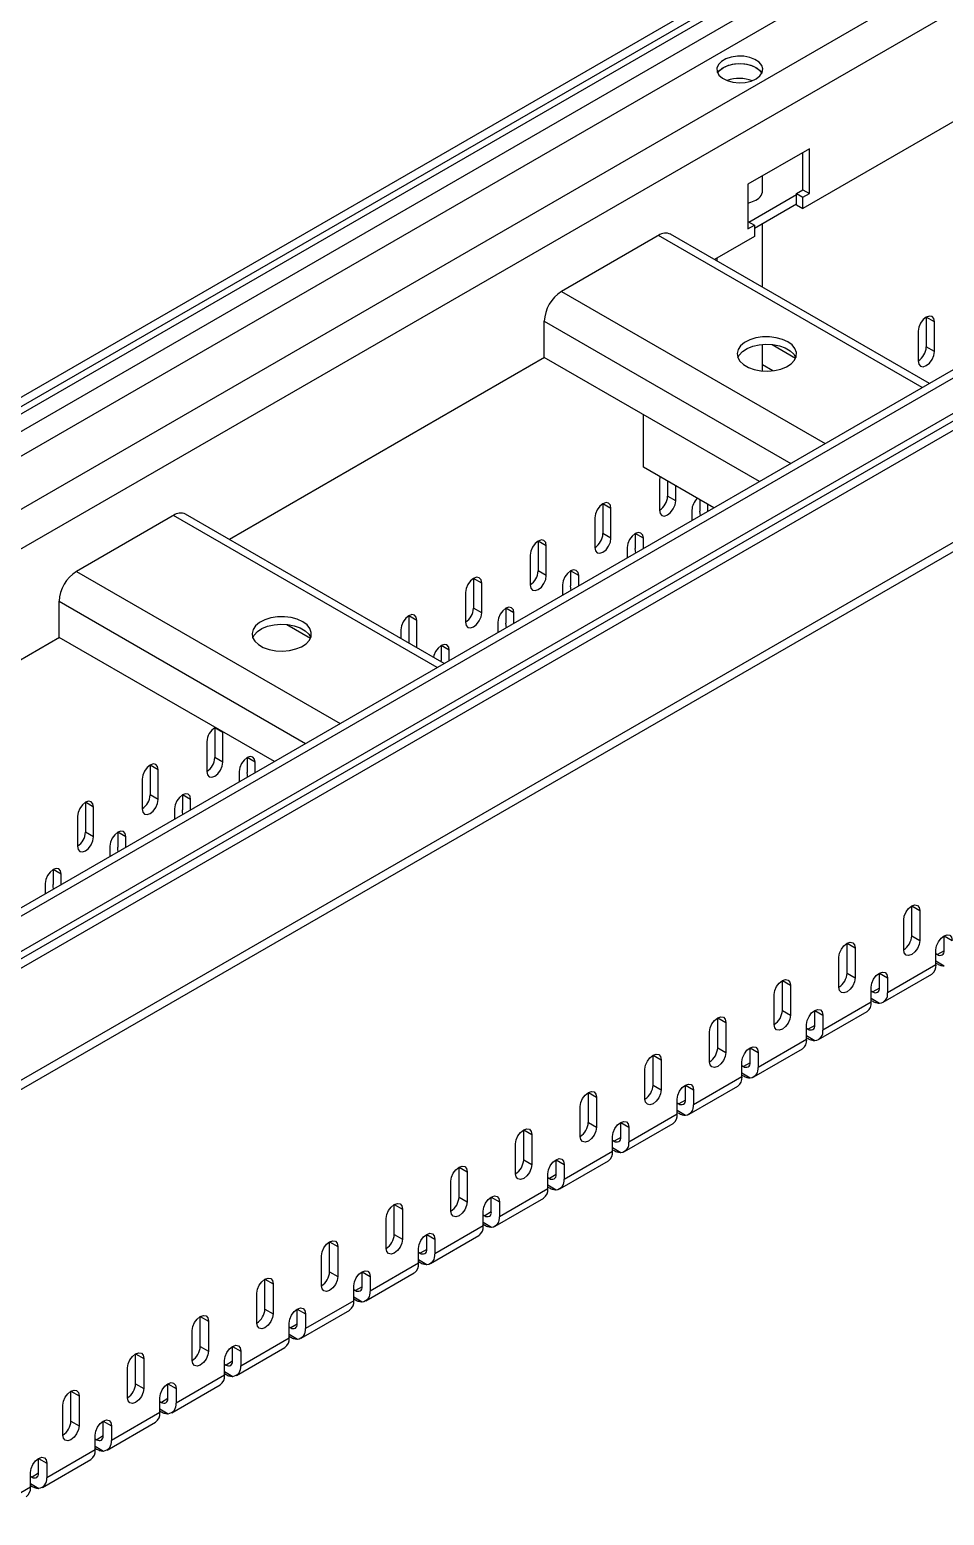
# Model space of a CAD drawing. Header units: millimetres. Extents: x 29006 to 29645, y 5570 to 5801.
# Drawn here: x 29261.79 to 29277.79, y 5577.02 to 5603.02 of the extents above; entities that cross this region are included whole.
import ezdxf

# ---------------------------------------------------------------- set-up
doc = ezdxf.new("R2010")
doc.units = ezdxf.units.MM

msp = doc.modelspace()

# ---------------------------------------------------------------- linework, layer by layer
at = {"color": 0, "linetype": 'Continuous'}
for p, q in [((29247.775, 5588.584), (29304.344, 5621.24)), ((29247.917, 5588.502), (29304.485, 5621.158)), ((29248.03, 5588.437), (29304.598, 5621.093)), ((29304.598, 5620.788), (29248.03, 5588.132)), ((29304.787, 5620.462), (29248.218, 5587.805)), ((29249.02, 5587.343), (29305.588, 5619.999)), ((29305.89, 5619.477), (29249.321, 5586.82)), ((29311.541, 5616.461), (29254.973, 5583.804)), ((29311.754, 5616.44), (29255.186, 5583.783)), ((29312.744, 5616.391), (29256.176, 5583.734)), ((29312.857, 5616.325), (29256.289, 5583.669)), ((29312.999, 5616.244), (29256.43, 5583.587)), ((29312.999, 5614.284), (29256.43, 5581.628)), ((29313.14, 5614.202), (29256.572, 5581.546)), ((29279.897, 5602.533), (29275.315, 5599.888)), ((29275.428, 5600.933), (29274.353, 5600.313)), ((29275.315, 5600.215), (29275.315, 5600.868)), ((29275.428, 5600.149), (29275.428, 5600.933)), ((29274.607, 5600.168), (29274.607, 5600.459)), ((29274.353, 5600.313), (29274.353, 5599.529)), ((29275.201, 5600.149), (29275.315, 5600.215)), ((29275.315, 5600.215), (29275.428, 5600.149)), ((29274.368, 5599.651), (29275.201, 5600.132)), ((29274.466, 5599.544), (29275.201, 5599.968)), ((29275.201, 5600.149), (29275.315, 5600.084)), ((29275.201, 5599.953), (29275.201, 5600.149)), ((29275.201, 5599.953), (29275.315, 5599.888)), ((29275.315, 5600.084), (29275.428, 5600.149)), ((29275.315, 5599.888), (29275.315, 5600.084)), ((29274.353, 5599.659), (29274.466, 5599.594)), ((29272.806, 5599.426), (29271.092, 5598.437)), ((29277.402, 5596.753), (29272.789, 5599.416)), ((29272.806, 5599.425), (29272.806, 5599.426)), ((29277.527, 5596.825), (29273.002, 5599.437)), ((29274.466, 5599.398), (29273.768, 5598.995)), ((29274.353, 5599.529), (29274.466, 5599.594)), ((29274.466, 5599.594), (29274.466, 5599.398)), ((29274.607, 5598.511), (29274.607, 5599.625)), ((29273.807, 5599.018), (29273.807, 5598.973)), ((29271.092, 5598.437), (29275.705, 5595.773)), ((29270.79, 5597.283), (29270.79, 5597.914)), ((29270.79, 5597.914), (29275.102, 5595.425)), ((29277.615, 5597.906), (29277.474, 5597.987)), ((29277.474, 5597.987), (29277.474, 5597.465)), ((29277.615, 5597.383), (29277.615, 5597.906)), ((29277.332, 5597.743), (29277.332, 5597.22)), ((29274.607, 5597.046), (29274.607, 5597.509)), ((29274.775, 5597.507), (29275.188, 5597.269)), ((29277.615, 5597.383), (29277.474, 5597.465)), ((29270.796, 5597.279), (29265.283, 5594.097)), ((29274.555, 5595.109), (29270.79, 5597.283)), ((29274.788, 5597.048), (29274.607, 5597.153)), ((29272.524, 5595.359), (29272.524, 5596.282)), ((29273.756, 5594.648), (29272.524, 5595.359)), ((29272.815, 5595.191), (29272.807, 5595.13)), ((29272.807, 5595.13), (29272.807, 5594.607)), ((29272.948, 5595.114), (29272.948, 5594.852)), ((29273.09, 5594.771), (29273.09, 5595.032)), ((29271.958, 5594.64), (29271.817, 5594.722)), ((29271.817, 5594.722), (29271.817, 5594.199)), ((29273.09, 5594.771), (29272.948, 5594.852)), ((29273.514, 5594.787), (29273.514, 5594.591)), ((29264.32, 5594.528), (29262.606, 5593.538)), ((29268.917, 5591.854), (29264.303, 5594.518)), ((29264.32, 5594.527), (29264.32, 5594.528)), ((29269.042, 5591.926), (29264.517, 5594.539)), ((29271.675, 5594.477), (29271.675, 5593.954)), ((29271.958, 5594.118), (29271.958, 5594.64)), ((29273.373, 5594.607), (29273.373, 5594.426)), ((29273.655, 5594.59), (29273.655, 5594.706)), ((29271.958, 5594.118), (29271.817, 5594.199)), ((29272.524, 5594.118), (29272.383, 5594.199)), ((29272.383, 5594.199), (29272.383, 5593.938)), ((29270.827, 5593.987), (29270.685, 5594.069)), ((29270.685, 5594.069), (29270.685, 5593.546)), ((29270.827, 5593.464), (29270.827, 5593.987)), ((29272.241, 5593.954), (29272.241, 5593.773)), ((29272.524, 5593.937), (29272.524, 5594.118)), ((29270.544, 5593.824), (29270.544, 5593.301)), ((29262.606, 5593.538), (29267.22, 5590.875)), ((29269.696, 5593.334), (29269.554, 5593.416)), ((29269.554, 5593.416), (29269.554, 5592.893)), ((29270.827, 5593.464), (29270.685, 5593.546)), ((29271.393, 5593.464), (29271.251, 5593.546)), ((29271.251, 5593.546), (29271.251, 5593.285)), ((29271.393, 5593.283), (29271.393, 5593.464)), ((29269.413, 5593.171), (29269.413, 5592.648)), ((29269.696, 5592.811), (29269.696, 5593.334)), ((29271.11, 5593.301), (29271.11, 5593.12)), ((29262.305, 5592.384), (29262.305, 5593.016)), ((29262.305, 5593.016), (29266.617, 5590.526)), ((29269.696, 5592.811), (29269.554, 5592.893)), ((29270.261, 5592.811), (29270.12, 5592.893)), ((29270.12, 5592.893), (29270.12, 5592.632)), ((29268.564, 5592.681), (29268.423, 5592.762)), ((29268.423, 5592.762), (29268.423, 5592.284)), ((29268.564, 5592.202), (29268.564, 5592.681)), ((29269.978, 5592.648), (29269.978, 5592.467)), ((29270.261, 5592.63), (29270.261, 5592.811)), ((29262.311, 5592.381), (29256.797, 5589.198)), ((29266.07, 5590.211), (29262.305, 5592.384)), ((29266.289, 5592.609), (29266.703, 5592.37)), ((29268.281, 5592.518), (29268.281, 5592.366)), ((29269.13, 5592.158), (29268.988, 5592.24)), ((29268.988, 5592.24), (29268.988, 5591.979)), ((29269.13, 5591.977), (29269.13, 5592.158)), ((29268.989, 5591.957), (29268.988, 5591.979)), ((29264.887, 5590.558), (29264.887, 5590.036)), ((29265.17, 5590.721), (29265.029, 5590.803)), ((29265.029, 5590.803), (29265.029, 5590.28)), ((29265.17, 5590.721), (29265.17, 5590.73)), ((29265.17, 5590.199), (29265.17, 5590.721)), ((29264.039, 5590.068), (29263.897, 5590.15)), ((29263.897, 5590.15), (29263.897, 5589.627)), ((29264.039, 5589.546), (29264.039, 5590.068)), ((29265.17, 5590.199), (29265.029, 5590.28)), ((29265.453, 5590.036), (29265.453, 5589.854)), ((29265.736, 5590.199), (29265.594, 5590.28)), ((29265.594, 5590.28), (29265.594, 5590.019)), ((29265.736, 5590.018), (29265.736, 5590.199)), ((29263.756, 5589.905), (29263.756, 5589.382)), ((29264.039, 5589.546), (29263.897, 5589.627)), ((29264.604, 5589.546), (29264.463, 5589.627)), ((29264.463, 5589.627), (29264.463, 5589.366)), ((29264.604, 5589.365), (29264.604, 5589.546)), ((29262.624, 5589.252), (29262.624, 5588.729)), ((29262.907, 5589.415), (29262.766, 5589.497)), ((29262.766, 5589.497), (29262.766, 5588.974)), ((29262.907, 5588.893), (29262.907, 5589.415)), ((29264.322, 5589.382), (29264.322, 5589.201)), ((29262.907, 5588.893), (29262.766, 5588.974)), ((29263.473, 5588.893), (29263.332, 5588.974)), ((29263.332, 5588.974), (29263.332, 5588.713)), ((29263.473, 5588.711), (29263.473, 5588.893)), ((29263.19, 5588.729), (29263.19, 5588.548)), ((29262.342, 5588.239), (29262.2, 5588.321)), ((29262.2, 5588.321), (29262.2, 5588.06)), ((29262.342, 5588.058), (29262.342, 5588.239)), ((29262.059, 5588.076), (29262.059, 5587.895)), ((29277.078, 5586.917), (29277.078, 5587.439)), ((29277.219, 5587.684), (29277.361, 5587.603)), ((29277.219, 5587.162), (29277.219, 5587.684)), ((29277.361, 5587.603), (29277.361, 5587.08)), ((29276.088, 5587.031), (29276.229, 5586.95)), ((29276.088, 5586.509), (29276.088, 5587.031)), ((29276.229, 5586.95), (29276.229, 5586.427)), ((29277.219, 5587.162), (29277.361, 5587.08)), ((29277.643, 5586.656), (29277.643, 5586.917)), ((29277.785, 5587.162), (29277.926, 5587.08)), ((29277.785, 5586.9), (29277.785, 5587.162)), ((29275.946, 5586.264), (29275.946, 5586.786)), ((29277.643, 5586.656), (29276.795, 5586.166)), ((29277.643, 5586.851), (29277.672, 5586.835)), ((29277.643, 5586.721), (29277.788, 5586.637)), ((29277.643, 5586.685), (29277.669, 5586.67)), ((29277.785, 5586.9), (29277.672, 5586.835)), ((29276.088, 5586.509), (29276.229, 5586.427)), ((29276.653, 5586.509), (29276.795, 5586.427)), ((29276.653, 5586.247), (29276.653, 5586.509)), ((29276.72, 5586.001), (29277.569, 5586.491)), ((29276.795, 5586.427), (29276.795, 5586.166)), ((29274.815, 5585.611), (29274.815, 5586.133)), ((29274.956, 5586.378), (29275.098, 5586.296)), ((29274.956, 5585.856), (29274.956, 5586.378)), ((29275.098, 5586.296), (29275.098, 5585.774)), ((29276.512, 5586.002), (29276.512, 5586.264)), ((29276.512, 5586.198), (29276.54, 5586.182)), ((29276.653, 5586.247), (29276.54, 5586.182)), ((29276.512, 5586.002), (29275.664, 5585.513)), ((29276.512, 5586.068), (29276.657, 5585.984)), ((29276.512, 5586.032), (29276.537, 5586.017)), ((29273.825, 5585.725), (29273.966, 5585.643)), ((29273.825, 5585.202), (29273.825, 5585.725)), ((29273.966, 5585.643), (29273.966, 5585.121)), ((29274.956, 5585.856), (29275.098, 5585.774)), ((29275.522, 5585.855), (29275.664, 5585.774)), ((29275.522, 5585.594), (29275.522, 5585.855)), ((29275.589, 5585.348), (29276.437, 5585.838)), ((29275.664, 5585.774), (29275.664, 5585.513)), ((29273.684, 5584.958), (29273.684, 5585.48)), ((29275.381, 5585.349), (29275.381, 5585.611)), ((29275.381, 5585.545), (29275.409, 5585.529)), ((29275.381, 5585.415), (29275.526, 5585.331)), ((29275.381, 5585.379), (29275.406, 5585.364)), ((29275.522, 5585.594), (29275.409, 5585.529)), ((29273.825, 5585.202), (29273.966, 5585.121)), ((29274.391, 5585.202), (29274.532, 5585.121)), ((29274.391, 5584.941), (29274.391, 5585.202)), ((29274.458, 5584.695), (29275.306, 5585.184)), ((29275.381, 5585.349), (29274.532, 5584.859)), ((29274.532, 5585.121), (29274.532, 5584.859)), ((29272.694, 5585.072), (29272.835, 5584.99)), ((29272.694, 5584.549), (29272.694, 5585.072)), ((29272.835, 5584.99), (29272.835, 5584.468)), ((29274.249, 5584.696), (29274.249, 5584.957)), ((29274.249, 5584.892), (29274.278, 5584.876)), ((29274.391, 5584.941), (29274.278, 5584.876)), ((29272.552, 5584.304), (29272.552, 5584.827)), ((29274.249, 5584.696), (29273.401, 5584.206)), ((29274.249, 5584.761), (29274.394, 5584.678)), ((29274.249, 5584.725), (29274.275, 5584.711)), ((29271.562, 5584.419), (29271.704, 5584.337)), ((29271.562, 5583.896), (29271.562, 5584.419)), ((29271.704, 5584.337), (29271.704, 5583.815)), ((29272.694, 5584.549), (29272.835, 5584.468)), ((29273.259, 5584.549), (29273.401, 5584.468)), ((29273.259, 5584.288), (29273.259, 5584.549)), ((29273.326, 5584.041), (29274.175, 5584.531)), ((29273.401, 5584.468), (29273.401, 5584.206)), ((29271.421, 5583.651), (29271.421, 5584.174)), ((29273.118, 5584.043), (29273.118, 5584.304)), ((29273.118, 5584.239), (29273.146, 5584.223)), ((29273.118, 5584.108), (29273.263, 5584.025)), ((29273.118, 5584.072), (29273.143, 5584.058)), ((29273.259, 5584.288), (29273.146, 5584.223)), ((29271.562, 5583.896), (29271.704, 5583.815)), ((29272.128, 5583.896), (29272.269, 5583.814)), ((29272.128, 5583.635), (29272.128, 5583.896)), ((29272.195, 5583.388), (29273.043, 5583.878)), ((29273.118, 5584.043), (29272.269, 5583.553)), ((29272.269, 5583.814), (29272.269, 5583.553)), ((29270.431, 5583.766), (29270.572, 5583.684)), ((29270.431, 5583.243), (29270.431, 5583.766)), ((29270.572, 5583.684), (29270.572, 5583.161)), ((29271.987, 5583.39), (29271.987, 5583.651)), ((29271.987, 5583.586), (29272.015, 5583.569)), ((29272.128, 5583.635), (29272.015, 5583.569)), ((29270.29, 5582.998), (29270.29, 5583.521)), ((29271.987, 5583.39), (29271.138, 5582.9)), ((29271.987, 5583.455), (29272.131, 5583.372)), ((29271.987, 5583.419), (29272.012, 5583.405)), ((29269.3, 5583.113), (29269.441, 5583.031)), ((29269.3, 5582.59), (29269.3, 5583.113)), ((29269.441, 5583.031), (29269.441, 5582.508)), ((29270.431, 5583.243), (29270.572, 5583.161)), ((29270.997, 5583.243), (29271.138, 5583.161)), ((29270.997, 5582.982), (29270.997, 5583.243)), ((29271.063, 5582.735), (29271.912, 5583.225)), ((29271.138, 5583.161), (29271.138, 5582.9)), ((29269.158, 5582.345), (29269.158, 5582.868)), ((29270.855, 5582.737), (29270.855, 5582.998)), ((29270.855, 5582.933), (29270.883, 5582.916)), ((29270.855, 5582.802), (29271, 5582.718)), ((29270.855, 5582.766), (29270.881, 5582.751)), ((29270.997, 5582.982), (29270.883, 5582.916)), ((29269.3, 5582.59), (29269.441, 5582.508)), ((29269.865, 5582.59), (29270.007, 5582.508)), ((29269.865, 5582.329), (29269.865, 5582.59)), ((29269.932, 5582.082), (29270.781, 5582.572)), ((29270.855, 5582.737), (29270.007, 5582.247)), ((29270.007, 5582.508), (29270.007, 5582.247)), ((29268.168, 5582.459), (29268.31, 5582.378)), ((29268.168, 5581.937), (29268.168, 5582.459)), ((29268.31, 5582.378), (29268.31, 5581.855)), ((29269.724, 5582.084), (29269.724, 5582.345)), ((29269.724, 5582.28), (29269.752, 5582.263)), ((29269.865, 5582.329), (29269.752, 5582.263)), ((29268.027, 5581.692), (29268.027, 5582.214)), ((29269.724, 5582.084), (29268.875, 5581.594)), ((29269.724, 5582.149), (29269.869, 5582.065)), ((29269.724, 5582.113), (29269.749, 5582.098)), ((29267.037, 5581.806), (29267.178, 5581.725)), ((29267.037, 5581.284), (29267.037, 5581.806)), ((29267.178, 5581.725), (29267.178, 5581.202)), ((29268.168, 5581.937), (29268.31, 5581.855)), ((29268.734, 5581.937), (29268.875, 5581.855)), ((29268.734, 5581.675), (29268.734, 5581.937)), ((29268.801, 5581.429), (29269.649, 5581.919)), ((29268.875, 5581.855), (29268.875, 5581.594)), ((29266.895, 5581.039), (29266.895, 5581.561)), ((29268.592, 5581.431), (29268.592, 5581.692)), ((29268.592, 5581.626), (29268.621, 5581.61)), ((29268.592, 5581.496), (29268.737, 5581.412)), ((29268.592, 5581.46), (29268.618, 5581.445)), ((29268.734, 5581.675), (29268.621, 5581.61)), ((29267.037, 5581.284), (29267.178, 5581.202)), ((29267.603, 5581.284), (29267.744, 5581.202)), ((29267.603, 5581.022), (29267.603, 5581.284)), ((29267.669, 5580.776), (29268.518, 5581.266)), ((29268.592, 5581.431), (29267.744, 5580.941)), ((29267.744, 5581.202), (29267.744, 5580.941)), ((29265.905, 5581.153), (29266.047, 5581.071)), ((29265.905, 5580.631), (29265.905, 5581.153)), ((29266.047, 5581.071), (29266.047, 5580.549)), ((29267.461, 5580.777), (29267.461, 5581.039)), ((29267.461, 5580.973), (29267.489, 5580.957)), ((29267.603, 5581.022), (29267.489, 5580.957)), ((29265.764, 5580.386), (29265.764, 5580.908)), ((29267.461, 5580.777), (29266.613, 5580.288)), ((29267.461, 5580.843), (29267.606, 5580.759)), ((29267.461, 5580.807), (29267.487, 5580.792)), ((29264.774, 5580.5), (29264.915, 5580.418)), ((29264.774, 5579.977), (29264.774, 5580.5)), ((29264.915, 5580.418), (29264.915, 5579.896)), ((29265.905, 5580.631), (29266.047, 5580.549)), ((29266.471, 5580.63), (29266.613, 5580.549)), ((29266.471, 5580.369), (29266.471, 5580.63)), ((29266.538, 5580.123), (29267.387, 5580.613)), ((29266.613, 5580.549), (29266.613, 5580.288)), ((29264.633, 5579.732), (29264.633, 5580.255)), ((29266.33, 5580.124), (29266.33, 5580.386)), ((29266.33, 5580.32), (29266.358, 5580.304)), ((29266.33, 5580.19), (29266.475, 5580.106)), ((29266.33, 5580.154), (29266.355, 5580.139)), ((29266.471, 5580.369), (29266.358, 5580.304)), ((29264.774, 5579.977), (29264.915, 5579.896)), ((29265.34, 5579.977), (29265.481, 5579.896)), ((29265.34, 5579.716), (29265.34, 5579.977)), ((29265.407, 5579.47), (29266.255, 5579.959)), ((29266.33, 5580.124), (29265.481, 5579.634)), ((29265.481, 5579.896), (29265.481, 5579.634)), ((29263.643, 5579.847), (29263.784, 5579.765)), ((29263.643, 5579.324), (29263.643, 5579.847)), ((29263.784, 5579.765), (29263.784, 5579.243)), ((29265.198, 5579.471), (29265.198, 5579.732)), ((29265.198, 5579.667), (29265.227, 5579.651)), ((29265.34, 5579.716), (29265.227, 5579.651)), ((29263.501, 5579.079), (29263.501, 5579.602)), ((29265.198, 5579.471), (29264.35, 5578.981)), ((29265.198, 5579.536), (29265.343, 5579.453)), ((29265.198, 5579.5), (29265.224, 5579.486)), ((29262.511, 5579.194), (29262.653, 5579.112)), ((29262.511, 5578.671), (29262.511, 5579.194)), ((29263.643, 5579.324), (29263.784, 5579.243)), ((29264.208, 5579.324), (29264.35, 5579.243)), ((29264.208, 5579.063), (29264.208, 5579.324)), ((29264.275, 5578.816), (29265.124, 5579.306)), ((29264.35, 5579.243), (29264.35, 5578.981)), ((29262.37, 5578.426), (29262.37, 5578.949)), ((29262.653, 5579.112), (29262.653, 5578.59)), ((29264.067, 5578.818), (29264.067, 5579.079)), ((29264.067, 5579.014), (29264.095, 5578.998)), ((29264.067, 5578.883), (29264.212, 5578.8)), ((29264.208, 5579.063), (29264.095, 5578.998)), ((29262.511, 5578.671), (29262.653, 5578.59)), ((29263.077, 5578.671), (29263.218, 5578.589)), ((29263.077, 5578.41), (29263.077, 5578.671)), ((29263.144, 5578.163), (29263.992, 5578.653)), ((29264.067, 5578.818), (29263.218, 5578.328)), ((29264.067, 5578.847), (29264.092, 5578.833)), ((29262.936, 5578.165), (29262.936, 5578.426)), ((29262.936, 5578.361), (29262.964, 5578.344)), ((29263.077, 5578.41), (29262.964, 5578.344)), ((29263.218, 5578.589), (29263.218, 5578.328)), ((29262.936, 5578.165), (29262.087, 5577.675)), ((29262.936, 5578.23), (29263.08, 5578.146)), ((29262.936, 5578.194), (29262.961, 5578.18)), ((29261.946, 5578.018), (29262.087, 5577.936)), ((29261.946, 5577.757), (29261.946, 5578.018)), ((29262.012, 5577.51), (29262.861, 5578)), ((29262.087, 5577.936), (29262.087, 5577.675)), ((29261.804, 5577.512), (29261.804, 5577.773)), ((29261.804, 5577.708), (29261.833, 5577.691)), ((29261.804, 5577.577), (29261.949, 5577.493)), ((29261.946, 5577.757), (29261.833, 5577.691)), ((29261.804, 5577.512), (29260.956, 5577.022)), ((29261.804, 5577.541), (29261.83, 5577.526))]:
    msp.add_line(p, q, dxfattribs=at)
at = {"color": 0, "linetype": 'Continuous', "flags": 128}
for points in [[(29274.497, 5602.156), (29274.564, 5602.207), (29274.604, 5602.266), (29274.615, 5602.329), (29274.596, 5602.392), (29274.549, 5602.449), (29274.477, 5602.497), (29274.385, 5602.532), (29274.28, 5602.551), (29274.17, 5602.553), (29274.063, 5602.538), (29273.967, 5602.507), (29273.89, 5602.462), (29273.836, 5602.407), (29273.81, 5602.345), (29273.813, 5602.282), (29273.847, 5602.221), (29273.907, 5602.168), (29273.99, 5602.126), (29274.089, 5602.099), (29274.198, 5602.088), (29274.307, 5602.095), (29274.409, 5602.118), (29274.497, 5602.156)], [(29273.823, 5602.258), (29273.846, 5602.292), (29273.905, 5602.345), (29273.988, 5602.386), (29274.086, 5602.413), (29274.193, 5602.424), (29274.302, 5602.418), (29274.403, 5602.394), (29274.49, 5602.356)], [(29273.824, 5602.256), (29273.859, 5602.305), (29273.926, 5602.355)], [(29273.926, 5602.355), (29274.013, 5602.394), (29274.116, 5602.417), (29274.225, 5602.424), (29274.334, 5602.413), (29274.433, 5602.386), (29274.516, 5602.344), (29274.576, 5602.291), (29274.599, 5602.256)], [(29274.49, 5602.356), (29274.556, 5602.306), (29274.595, 5602.248)], [(29274.353, 5599.983), (29274.405, 5599.998), (29274.493, 5600.036)], [(29277.615, 5597.906), (29277.604, 5597.962), (29277.574, 5597.997), (29277.528, 5598.006), (29277.474, 5597.988), (29277.42, 5597.944), (29277.374, 5597.882), (29277.343, 5597.811), (29277.332, 5597.743)], [(29275.051, 5597.555), (29274.957, 5597.598), (29274.847, 5597.627), (29274.729, 5597.642), (29274.608, 5597.64), (29274.492, 5597.622), (29274.386, 5597.588), (29274.295, 5597.542), (29274.226, 5597.485), (29274.181, 5597.42), (29274.164, 5597.351), (29274.175, 5597.282), (29274.212, 5597.216), (29274.276, 5597.156), (29274.361, 5597.107), (29274.464, 5597.07), (29274.579, 5597.049), (29274.699, 5597.042), (29274.818, 5597.053), (29274.931, 5597.078), (29275.029, 5597.118), (29275.11, 5597.17), (29275.167, 5597.232), (29275.198, 5597.299), (29275.202, 5597.369), (29275.177, 5597.437), (29275.126, 5597.5), (29275.051, 5597.555)], [(29274.176, 5597.277), (29274.201, 5597.323), (29274.258, 5597.384), (29274.338, 5597.436), (29274.437, 5597.476), (29274.549, 5597.502), (29274.669, 5597.512), (29274.789, 5597.506), (29274.904, 5597.484), (29275.006, 5597.447), (29275.092, 5597.398), (29275.155, 5597.339), (29275.191, 5597.277)], [(29277.332, 5597.22), (29277.343, 5597.164), (29277.374, 5597.128), (29277.42, 5597.119), (29277.474, 5597.138), (29277.528, 5597.182), (29277.574, 5597.244), (29277.604, 5597.315), (29277.615, 5597.383)], [(29271.958, 5594.64), (29271.948, 5594.696), (29271.917, 5594.732), (29271.871, 5594.741), (29271.817, 5594.722), (29271.763, 5594.678), (29271.717, 5594.616), (29271.686, 5594.546), (29271.675, 5594.477)], [(29272.807, 5594.607), (29272.818, 5594.551), (29272.848, 5594.516), (29272.894, 5594.507), (29272.948, 5594.526), (29273.002, 5594.569), (29273.048, 5594.631), (29273.079, 5594.702), (29273.09, 5594.771)], [(29273.522, 5594.513), (29273.516, 5594.55), (29273.514, 5594.591)], [(29272.524, 5594.118), (29272.513, 5594.174), (29272.483, 5594.209), (29272.437, 5594.218), (29272.383, 5594.199), (29272.328, 5594.156), (29272.283, 5594.094), (29272.252, 5594.023), (29272.241, 5593.954)], [(29270.827, 5593.987), (29270.816, 5594.043), (29270.785, 5594.079), (29270.74, 5594.088), (29270.685, 5594.069), (29270.631, 5594.025), (29270.585, 5593.963), (29270.555, 5593.893), (29270.544, 5593.824)], [(29271.675, 5593.954), (29271.686, 5593.898), (29271.717, 5593.863), (29271.763, 5593.854), (29271.817, 5593.873), (29271.871, 5593.916), (29271.917, 5593.978), (29271.948, 5594.049), (29271.958, 5594.118)], [(29272.391, 5593.86), (29272.385, 5593.896), (29272.383, 5593.938)], [(29269.696, 5593.334), (29269.685, 5593.39), (29269.654, 5593.426), (29269.608, 5593.434), (29269.554, 5593.416), (29269.5, 5593.372), (29269.454, 5593.31), (29269.423, 5593.239), (29269.413, 5593.171)], [(29270.544, 5593.301), (29270.555, 5593.245), (29270.585, 5593.21), (29270.631, 5593.201), (29270.685, 5593.22), (29270.74, 5593.263), (29270.785, 5593.325), (29270.816, 5593.396), (29270.827, 5593.464)], [(29271.393, 5593.464), (29271.382, 5593.521), (29271.351, 5593.556), (29271.305, 5593.565), (29271.251, 5593.546), (29271.197, 5593.502), (29271.151, 5593.441), (29271.121, 5593.37), (29271.11, 5593.301)], [(29271.259, 5593.206), (29271.254, 5593.243), (29271.251, 5593.285)], [(29270.261, 5592.811), (29270.25, 5592.868), (29270.22, 5592.903), (29270.174, 5592.912), (29270.12, 5592.893), (29270.066, 5592.849), (29270.02, 5592.787), (29269.989, 5592.717), (29269.978, 5592.648)], [(29266.566, 5592.656), (29266.471, 5592.7), (29266.362, 5592.729), (29266.244, 5592.743), (29266.123, 5592.741), (29266.006, 5592.723), (29265.9, 5592.69), (29265.81, 5592.644), (29265.741, 5592.587), (29265.696, 5592.522), (29265.679, 5592.453), (29265.689, 5592.383), (29265.727, 5592.317), (29265.791, 5592.258), (29265.876, 5592.209), (29265.979, 5592.172), (29266.093, 5592.15), (29266.214, 5592.144), (29266.333, 5592.154), (29266.445, 5592.18), (29266.544, 5592.22), (29266.624, 5592.272), (29266.682, 5592.333), (29266.713, 5592.401), (29266.716, 5592.47), (29266.692, 5592.538), (29266.641, 5592.602), (29266.566, 5592.656)], [(29268.564, 5592.681), (29268.553, 5592.737), (29268.523, 5592.772), (29268.477, 5592.781), (29268.423, 5592.762), (29268.369, 5592.719), (29268.323, 5592.657), (29268.292, 5592.586), (29268.281, 5592.518)], [(29269.413, 5592.648), (29269.423, 5592.592), (29269.454, 5592.557), (29269.5, 5592.548), (29269.554, 5592.566), (29269.608, 5592.61), (29269.654, 5592.672), (29269.685, 5592.743), (29269.696, 5592.811)], [(29270.128, 5592.553), (29270.122, 5592.59), (29270.12, 5592.632)], [(29265.691, 5592.379), (29265.715, 5592.424), (29265.773, 5592.486), (29265.853, 5592.538), (29265.952, 5592.578), (29266.064, 5592.603), (29266.183, 5592.613), (29266.304, 5592.607), (29266.418, 5592.585), (29266.521, 5592.549), (29266.606, 5592.5), (29266.67, 5592.44), (29266.706, 5592.379)], [(29269.13, 5592.158), (29269.119, 5592.214), (29269.088, 5592.25), (29269.043, 5592.259), (29268.988, 5592.24), (29268.934, 5592.196), (29268.888, 5592.134), (29268.858, 5592.064), (29268.851, 5592.037)], [(29265.736, 5590.199), (29265.725, 5590.255), (29265.694, 5590.29), (29265.648, 5590.299), (29265.594, 5590.28), (29265.54, 5590.237), (29265.494, 5590.175), (29265.464, 5590.104), (29265.453, 5590.036)], [(29264.039, 5590.068), (29264.028, 5590.125), (29263.997, 5590.16), (29263.951, 5590.169), (29263.897, 5590.15), (29263.843, 5590.106), (29263.797, 5590.044), (29263.767, 5589.974), (29263.756, 5589.905)], [(29264.887, 5590.036), (29264.898, 5589.979), (29264.929, 5589.944), (29264.975, 5589.935), (29265.029, 5589.954), (29265.083, 5589.998), (29265.129, 5590.059), (29265.159, 5590.13), (29265.17, 5590.199)], [(29265.602, 5589.941), (29265.597, 5589.978), (29265.594, 5590.019)], [(29262.907, 5589.415), (29262.897, 5589.471), (29262.866, 5589.507), (29262.82, 5589.516), (29262.766, 5589.497), (29262.712, 5589.453), (29262.666, 5589.391), (29262.635, 5589.321), (29262.624, 5589.252)], [(29263.756, 5589.382), (29263.767, 5589.326), (29263.797, 5589.291), (29263.843, 5589.282), (29263.897, 5589.301), (29263.951, 5589.344), (29263.997, 5589.406), (29264.028, 5589.477), (29264.039, 5589.546)], [(29264.604, 5589.546), (29264.594, 5589.602), (29264.563, 5589.637), (29264.517, 5589.646), (29264.463, 5589.627), (29264.409, 5589.584), (29264.363, 5589.522), (29264.332, 5589.451), (29264.322, 5589.382)], [(29264.471, 5589.288), (29264.465, 5589.325), (29264.463, 5589.366)], [(29263.473, 5588.893), (29263.462, 5588.949), (29263.432, 5588.984), (29263.386, 5588.993), (29263.332, 5588.974), (29263.277, 5588.931), (29263.232, 5588.869), (29263.201, 5588.798), (29263.19, 5588.729)], [(29262.624, 5588.729), (29262.635, 5588.673), (29262.666, 5588.638), (29262.712, 5588.629), (29262.766, 5588.648), (29262.82, 5588.691), (29262.866, 5588.753), (29262.897, 5588.824), (29262.907, 5588.893)], [(29263.34, 5588.635), (29263.334, 5588.671), (29263.332, 5588.713)], [(29262.342, 5588.239), (29262.331, 5588.296), (29262.3, 5588.331), (29262.254, 5588.34), (29262.2, 5588.321), (29262.146, 5588.277), (29262.1, 5588.216), (29262.07, 5588.145), (29262.059, 5588.076)], [(29262.208, 5587.981), (29262.203, 5588.018), (29262.2, 5588.06)], [(29277.078, 5587.439), (29277.089, 5587.508), (29277.119, 5587.579), (29277.165, 5587.641), (29277.219, 5587.684), (29277.273, 5587.703), (29277.319, 5587.694), (29277.35, 5587.659), (29277.361, 5587.603)], [(29277.643, 5586.917), (29277.654, 5586.986), (29277.685, 5587.056), (29277.731, 5587.118), (29277.785, 5587.162), (29277.839, 5587.181), (29277.885, 5587.172), (29277.916, 5587.136), (29277.926, 5587.08)], [(29275.946, 5586.786), (29275.957, 5586.855), (29275.988, 5586.926), (29276.034, 5586.988), (29276.088, 5587.031), (29276.142, 5587.05), (29276.188, 5587.041), (29276.218, 5587.006), (29276.229, 5586.95)], [(29277.361, 5587.08), (29277.35, 5587.011), (29277.319, 5586.941), (29277.273, 5586.879), (29277.219, 5586.835), (29277.165, 5586.816), (29277.119, 5586.825), (29277.089, 5586.861), (29277.078, 5586.917)], [(29274.815, 5586.133), (29274.826, 5586.202), (29274.856, 5586.273), (29274.902, 5586.334), (29274.956, 5586.378), (29275.011, 5586.397), (29275.056, 5586.388), (29275.087, 5586.353), (29275.098, 5586.296)], [(29276.229, 5586.427), (29276.218, 5586.358), (29276.188, 5586.288), (29276.142, 5586.226), (29276.088, 5586.182), (29276.034, 5586.163), (29275.988, 5586.172), (29275.957, 5586.207), (29275.946, 5586.264)], [(29276.512, 5586.264), (29276.523, 5586.332), (29276.553, 5586.403), (29276.599, 5586.465), (29276.653, 5586.509), (29276.708, 5586.527), (29276.753, 5586.519), (29276.784, 5586.483), (29276.795, 5586.427)], [(29275.381, 5585.611), (29275.391, 5585.679), (29275.422, 5585.75), (29275.468, 5585.812), (29275.522, 5585.856), (29275.576, 5585.874), (29275.622, 5585.865), (29275.653, 5585.83), (29275.664, 5585.774)], [(29273.684, 5585.48), (29273.694, 5585.549), (29273.725, 5585.619), (29273.771, 5585.681), (29273.825, 5585.725), (29273.879, 5585.744), (29273.925, 5585.735), (29273.956, 5585.7), (29273.966, 5585.643)], [(29275.098, 5585.774), (29275.087, 5585.705), (29275.056, 5585.635), (29275.011, 5585.573), (29274.956, 5585.529), (29274.902, 5585.51), (29274.856, 5585.519), (29274.826, 5585.554), (29274.815, 5585.611)], [(29273.966, 5585.121), (29273.956, 5585.052), (29273.925, 5584.981), (29273.879, 5584.92), (29273.825, 5584.876), (29273.771, 5584.857), (29273.725, 5584.866), (29273.694, 5584.901), (29273.684, 5584.958)], [(29274.249, 5584.957), (29274.26, 5585.026), (29274.291, 5585.097), (29274.337, 5585.159), (29274.391, 5585.202), (29274.445, 5585.221), (29274.491, 5585.212), (29274.521, 5585.177), (29274.532, 5585.121)], [(29272.552, 5584.827), (29272.563, 5584.896), (29272.594, 5584.966), (29272.64, 5585.028), (29272.694, 5585.072), (29272.748, 5585.091), (29272.794, 5585.082), (29272.824, 5585.047), (29272.835, 5584.99)], [(29271.421, 5584.174), (29271.432, 5584.243), (29271.462, 5584.313), (29271.508, 5584.375), (29271.562, 5584.419), (29271.616, 5584.438), (29271.662, 5584.429), (29271.693, 5584.393), (29271.704, 5584.337)], [(29272.835, 5584.468), (29272.824, 5584.399), (29272.794, 5584.328), (29272.748, 5584.266), (29272.694, 5584.223), (29272.64, 5584.204), (29272.594, 5584.213), (29272.563, 5584.248), (29272.552, 5584.304)], [(29273.118, 5584.304), (29273.129, 5584.373), (29273.159, 5584.444), (29273.205, 5584.506), (29273.259, 5584.549), (29273.313, 5584.568), (29273.359, 5584.559), (29273.39, 5584.524), (29273.401, 5584.468)], [(29271.704, 5583.815), (29271.693, 5583.746), (29271.662, 5583.675), (29271.616, 5583.613), (29271.562, 5583.57), (29271.508, 5583.551), (29271.462, 5583.56), (29271.432, 5583.595), (29271.421, 5583.651)], [(29271.987, 5583.651), (29271.997, 5583.72), (29272.028, 5583.791), (29272.074, 5583.852), (29272.128, 5583.896), (29272.182, 5583.915), (29272.228, 5583.906), (29272.259, 5583.871), (29272.269, 5583.814)], [(29270.29, 5583.521), (29270.3, 5583.589), (29270.331, 5583.66), (29270.377, 5583.722), (29270.431, 5583.766), (29270.485, 5583.784), (29270.531, 5583.776), (29270.562, 5583.74), (29270.572, 5583.684)], [(29269.158, 5582.868), (29269.169, 5582.936), (29269.2, 5583.007), (29269.245, 5583.069), (29269.3, 5583.113), (29269.354, 5583.131), (29269.4, 5583.122), (29269.43, 5583.087), (29269.441, 5583.031)], [(29270.572, 5583.161), (29270.562, 5583.093), (29270.531, 5583.022), (29270.485, 5582.96), (29270.431, 5582.916), (29270.377, 5582.898), (29270.331, 5582.907), (29270.3, 5582.942), (29270.29, 5582.998)], [(29270.855, 5582.998), (29270.866, 5583.067), (29270.897, 5583.137), (29270.943, 5583.199), (29270.997, 5583.243), (29271.051, 5583.262), (29271.097, 5583.253), (29271.127, 5583.218), (29271.138, 5583.161)], [(29269.441, 5582.508), (29269.43, 5582.44), (29269.4, 5582.369), (29269.354, 5582.307), (29269.3, 5582.263), (29269.245, 5582.245), (29269.2, 5582.253), (29269.169, 5582.289), (29269.158, 5582.345)], [(29269.724, 5582.345), (29269.735, 5582.414), (29269.765, 5582.484), (29269.811, 5582.546), (29269.865, 5582.59), (29269.919, 5582.609), (29269.965, 5582.6), (29269.996, 5582.565), (29270.007, 5582.508)], [(29268.027, 5582.214), (29268.038, 5582.283), (29268.068, 5582.354), (29268.114, 5582.416), (29268.168, 5582.459), (29268.222, 5582.478), (29268.268, 5582.469), (29268.299, 5582.434), (29268.31, 5582.378)], [(29266.895, 5581.561), (29266.906, 5581.63), (29266.937, 5581.701), (29266.983, 5581.763), (29267.037, 5581.806), (29267.091, 5581.825), (29267.137, 5581.816), (29267.167, 5581.781), (29267.178, 5581.725)], [(29268.31, 5581.855), (29268.299, 5581.786), (29268.268, 5581.716), (29268.222, 5581.654), (29268.168, 5581.61), (29268.114, 5581.591), (29268.068, 5581.6), (29268.038, 5581.636), (29268.027, 5581.692)], [(29268.592, 5581.692), (29268.603, 5581.761), (29268.634, 5581.831), (29268.68, 5581.893), (29268.734, 5581.937), (29268.788, 5581.956), (29268.834, 5581.947), (29268.865, 5581.911), (29268.875, 5581.855)], [(29267.178, 5581.202), (29267.167, 5581.133), (29267.137, 5581.063), (29267.091, 5581.001), (29267.037, 5580.957), (29266.983, 5580.938), (29266.937, 5580.947), (29266.906, 5580.982), (29266.895, 5581.039)], [(29267.461, 5581.039), (29267.472, 5581.107), (29267.503, 5581.178), (29267.548, 5581.24), (29267.603, 5581.284), (29267.657, 5581.302), (29267.703, 5581.294), (29267.733, 5581.258), (29267.744, 5581.202)], [(29265.764, 5580.908), (29265.775, 5580.977), (29265.805, 5581.048), (29265.851, 5581.109), (29265.905, 5581.153), (29265.96, 5581.172), (29266.005, 5581.163), (29266.036, 5581.128), (29266.047, 5581.071)], [(29264.633, 5580.255), (29264.643, 5580.324), (29264.674, 5580.394), (29264.72, 5580.456), (29264.774, 5580.5), (29264.828, 5580.519), (29264.874, 5580.51), (29264.905, 5580.475), (29264.915, 5580.418)], [(29266.047, 5580.549), (29266.036, 5580.48), (29266.005, 5580.41), (29265.96, 5580.348), (29265.905, 5580.304), (29265.851, 5580.285), (29265.805, 5580.294), (29265.775, 5580.329), (29265.764, 5580.386)], [(29266.33, 5580.386), (29266.34, 5580.454), (29266.371, 5580.525), (29266.417, 5580.587), (29266.471, 5580.631), (29266.525, 5580.649), (29266.571, 5580.64), (29266.602, 5580.605), (29266.613, 5580.549)], [(29264.915, 5579.896), (29264.905, 5579.827), (29264.874, 5579.756), (29264.828, 5579.694), (29264.774, 5579.651), (29264.72, 5579.632), (29264.674, 5579.641), (29264.643, 5579.676), (29264.633, 5579.732)], [(29265.198, 5579.732), (29265.209, 5579.801), (29265.24, 5579.872), (29265.286, 5579.934), (29265.34, 5579.977), (29265.394, 5579.996), (29265.44, 5579.987), (29265.47, 5579.952), (29265.481, 5579.896)], [(29263.501, 5579.602), (29263.512, 5579.671), (29263.543, 5579.741), (29263.589, 5579.803), (29263.643, 5579.847), (29263.697, 5579.866), (29263.743, 5579.857), (29263.773, 5579.822), (29263.784, 5579.765)], [(29262.37, 5578.949), (29262.381, 5579.018), (29262.411, 5579.088), (29262.457, 5579.15), (29262.511, 5579.194), (29262.565, 5579.213), (29262.611, 5579.204), (29262.642, 5579.168), (29262.653, 5579.112)], [(29263.784, 5579.243), (29263.773, 5579.174), (29263.743, 5579.103), (29263.697, 5579.041), (29263.643, 5578.998), (29263.589, 5578.979), (29263.543, 5578.988), (29263.512, 5579.023), (29263.501, 5579.079)], [(29264.067, 5579.079), (29264.078, 5579.148), (29264.108, 5579.219), (29264.154, 5579.281), (29264.208, 5579.324), (29264.263, 5579.343), (29264.308, 5579.334), (29264.339, 5579.299), (29264.35, 5579.243)], [(29262.936, 5578.426), (29262.946, 5578.495), (29262.977, 5578.566), (29263.023, 5578.627), (29263.077, 5578.671), (29263.131, 5578.69), (29263.177, 5578.681), (29263.208, 5578.646), (29263.218, 5578.589)], [(29262.653, 5578.59), (29262.642, 5578.521), (29262.611, 5578.45), (29262.565, 5578.388), (29262.511, 5578.345), (29262.457, 5578.326), (29262.411, 5578.335), (29262.381, 5578.37), (29262.37, 5578.426)], [(29261.804, 5577.773), (29261.815, 5577.842), (29261.846, 5577.912), (29261.892, 5577.974), (29261.946, 5578.018), (29262, 5578.037), (29262.046, 5578.028), (29262.076, 5577.993), (29262.087, 5577.936)]]:
    msp.add_lwpolyline(points, dxfattribs=at)
at = {"color": 0, "linetype": 'Continuous'}
for centre, radius, start, end in [((29274.207, 5601.523), 0.64, 69.7926, 109.7635), ((29274.427, 5600.206), 0.182, 291.1894, 8.7175), ((29272.914, 5599.242), 0.214, 65.6929, 125.6176), ((29271.445, 5597.884), 0.655, 122.6055, 177.3945), ((29277.167, 5597.479), 0.307, 302.6055, 357.3945), ((29272.641, 5594.866), 0.307, 302.6055, 357.3945), ((29273.687, 5594.591), 0.315, 134.6098, 176.9265), ((29264.428, 5594.343), 0.214, 65.6929, 125.6176), ((29271.51, 5594.213), 0.307, 302.6055, 357.3945), ((29262.959, 5592.986), 0.655, 122.6055, 177.3945), ((29270.378, 5593.56), 0.307, 302.6055, 357.3945), ((29269.247, 5592.907), 0.307, 302.6055, 357.3945), ((29265.185, 5590.549), 0.297, 119.8839, 178.3154), ((29264.722, 5590.294), 0.307, 302.6055, 357.3945), ((29263.59, 5589.641), 0.307, 302.6055, 357.3945), ((29262.459, 5588.988), 0.307, 302.6055, 357.3945), ((29276.912, 5587.176), 0.307, 302.6055, 357.3945), ((29277.464, 5586.638), 0.181, 305.6104, 5.7018), ((29277.716, 5586.889), 0.0699, 230.7967, 9.214), ((29275.781, 5586.523), 0.307, 302.6055, 357.3945), ((29276.585, 5586.236), 0.0699, 230.7967, 9.214), ((29276.641, 5586.139), 0.156, 275.7993, 9.7806), ((29276.332, 5585.984), 0.181, 305.6104, 5.7018), ((29274.649, 5585.87), 0.307, 302.6055, 357.3945), ((29275.453, 5585.583), 0.0699, 230.7967, 9.214), ((29275.51, 5585.486), 0.156, 275.7993, 9.7806), ((29273.518, 5585.216), 0.307, 302.6055, 357.3945), ((29275.201, 5585.331), 0.181, 305.6104, 5.7018), ((29274.322, 5584.93), 0.0699, 230.7967, 9.214), ((29274.378, 5584.833), 0.156, 275.7993, 9.7806), ((29274.07, 5584.678), 0.181, 305.6104, 5.7018), ((29272.387, 5584.563), 0.307, 302.6055, 357.3945), ((29273.19, 5584.277), 0.0699, 230.7967, 9.214), ((29273.247, 5584.18), 0.156, 275.7993, 9.7806), ((29271.255, 5583.91), 0.307, 302.6055, 357.3945), ((29272.938, 5584.025), 0.181, 305.6104, 5.7018), ((29272.059, 5583.624), 0.0699, 230.7967, 9.214), ((29272.116, 5583.527), 0.156, 275.7993, 9.7806), ((29271.807, 5583.372), 0.181, 305.6104, 5.7018), ((29270.124, 5583.257), 0.307, 302.6055, 357.3945), ((29270.928, 5582.971), 0.0699, 230.7967, 9.214), ((29270.984, 5582.874), 0.156, 275.7993, 9.7806), ((29268.993, 5582.604), 0.307, 302.6055, 357.3945), ((29270.675, 5582.719), 0.181, 305.6104, 5.7018), ((29269.796, 5582.317), 0.0699, 230.7967, 9.214), ((29269.853, 5582.22), 0.156, 275.7993, 9.7806), ((29269.544, 5582.066), 0.181, 305.6104, 5.7018), ((29267.861, 5581.951), 0.307, 302.6055, 357.3945), ((29268.665, 5581.664), 0.0699, 230.7967, 9.214), ((29268.722, 5581.567), 0.156, 275.7993, 9.7806), ((29266.73, 5581.298), 0.307, 302.6055, 357.3945), ((29268.413, 5581.413), 0.181, 305.6104, 5.7018), ((29267.534, 5581.011), 0.0699, 230.7967, 9.214), ((29267.59, 5580.914), 0.156, 275.7993, 9.7806), ((29267.281, 5580.759), 0.181, 305.6104, 5.7018), ((29265.598, 5580.645), 0.307, 302.6055, 357.3945), ((29266.402, 5580.358), 0.0699, 230.7967, 9.214), ((29266.459, 5580.261), 0.156, 275.7993, 9.7806), ((29264.467, 5579.991), 0.307, 302.6055, 357.3945), ((29266.15, 5580.106), 0.181, 305.6104, 5.7018), ((29265.271, 5579.705), 0.0699, 230.7967, 9.214), ((29265.327, 5579.608), 0.156, 275.7993, 9.7806), ((29265.019, 5579.453), 0.181, 305.6104, 5.7018), ((29263.336, 5579.338), 0.307, 302.6055, 357.3945), ((29264.139, 5579.052), 0.0699, 230.7967, 9.214), ((29264.196, 5578.955), 0.156, 275.7993, 9.7806), ((29262.204, 5578.685), 0.307, 302.6055, 357.3945), ((29263.887, 5578.8), 0.181, 305.6104, 5.7018), ((29263.008, 5578.399), 0.0699, 230.7967, 9.214), ((29262.756, 5578.147), 0.181, 305.6104, 5.7018), ((29263.065, 5578.302), 0.156, 275.7993, 9.7806), ((29261.877, 5577.745), 0.0699, 230.7967, 9.214), ((29261.933, 5577.649), 0.156, 275.7993, 9.7806), ((29261.624, 5577.494), 0.181, 305.6104, 5.7018)]:
    msp.add_arc(centre, radius, start, end, dxfattribs=at)
for points in [[(29277.669, 5586.67), (29277.689, 5586.658), (29277.71, 5586.65), (29277.74, 5586.642), (29277.751, 5586.64), (29277.77, 5586.637), (29277.779, 5586.637), (29277.788, 5586.637)], [(29276.537, 5586.017), (29276.558, 5586.005), (29276.578, 5585.997), (29276.609, 5585.989), (29276.619, 5585.987), (29276.639, 5585.984), (29276.648, 5585.984), (29276.657, 5585.984)], [(29275.406, 5585.364), (29275.426, 5585.352), (29275.447, 5585.344), (29275.478, 5585.336), (29275.488, 5585.334), (29275.507, 5585.331), (29275.517, 5585.331), (29275.526, 5585.331)], [(29274.275, 5584.711), (29274.295, 5584.699), (29274.316, 5584.691), (29274.346, 5584.682), (29274.356, 5584.68), (29274.376, 5584.678), (29274.385, 5584.678), (29274.394, 5584.678)], [(29273.143, 5584.058), (29273.164, 5584.046), (29273.184, 5584.037), (29273.215, 5584.029), (29273.225, 5584.027), (29273.245, 5584.025), (29273.254, 5584.024), (29273.263, 5584.025)], [(29272.012, 5583.405), (29272.032, 5583.393), (29272.053, 5583.384), (29272.084, 5583.376), (29272.094, 5583.374), (29272.113, 5583.372), (29272.123, 5583.371), (29272.131, 5583.372)], [(29270.881, 5582.751), (29270.901, 5582.74), (29270.922, 5582.731), (29270.952, 5582.723), (29270.962, 5582.721), (29270.982, 5582.719), (29270.991, 5582.718), (29271, 5582.718)], [(29269.749, 5582.098), (29269.77, 5582.087), (29269.79, 5582.078), (29269.821, 5582.07), (29269.831, 5582.068), (29269.85, 5582.066), (29269.86, 5582.065), (29269.869, 5582.065)], [(29268.618, 5581.445), (29268.638, 5581.433), (29268.659, 5581.425), (29268.689, 5581.417), (29268.7, 5581.415), (29268.719, 5581.412), (29268.728, 5581.412), (29268.737, 5581.412)], [(29267.487, 5580.792), (29267.507, 5580.78), (29267.527, 5580.772), (29267.558, 5580.764), (29267.568, 5580.762), (29267.588, 5580.759), (29267.597, 5580.759), (29267.606, 5580.759)], [(29266.355, 5580.139), (29266.376, 5580.127), (29266.396, 5580.119), (29266.427, 5580.111), (29266.437, 5580.109), (29266.456, 5580.106), (29266.466, 5580.106), (29266.475, 5580.106)], [(29265.224, 5579.486), (29265.244, 5579.474), (29265.265, 5579.466), (29265.295, 5579.457), (29265.305, 5579.455), (29265.325, 5579.453), (29265.334, 5579.453), (29265.343, 5579.453)], [(29264.092, 5578.833), (29264.113, 5578.821), (29264.133, 5578.812), (29264.164, 5578.804), (29264.174, 5578.802), (29264.194, 5578.8), (29264.203, 5578.799), (29264.212, 5578.8)], [(29262.961, 5578.18), (29262.981, 5578.168), (29263.002, 5578.159), (29263.033, 5578.151), (29263.043, 5578.149), (29263.062, 5578.147), (29263.072, 5578.146), (29263.08, 5578.146)], [(29261.83, 5577.526), (29261.85, 5577.515), (29261.871, 5577.506), (29261.901, 5577.498), (29261.911, 5577.496), (29261.931, 5577.494), (29261.94, 5577.493), (29261.949, 5577.493)]]:
    msp.add_open_spline(points, degree=3, knots=[0, 0, 0, 0, 0.5, 0.5, 0.75, 0.75, 1, 1, 1, 1], dxfattribs=at)

doc.saveas('drawing.dxf')
